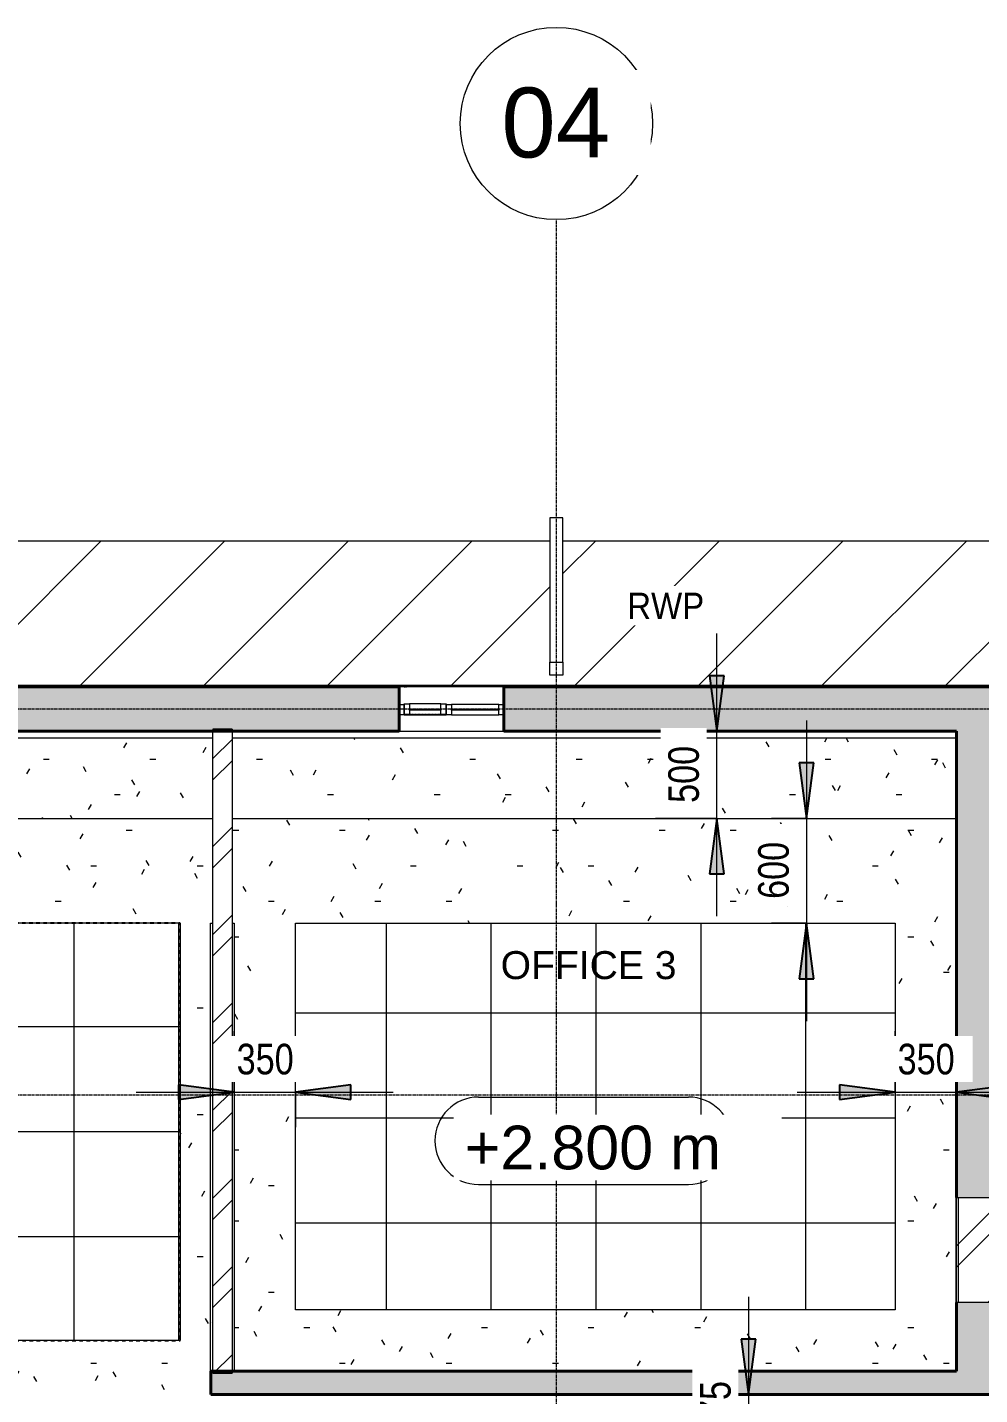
# Model space of a CAD drawing. Header units: millimetres. Extents: x 2814 to 112404, y -27229 to 26301.
# Drawn here: x 44952 to 50398, y -3025 to 4796 of the extents above; entities that cross this region are included whole.
import ezdxf

# ---------------------------------------------------------------- set-up
doc = ezdxf.new("R2010")
doc.units = ezdxf.units.MM
for name, pattern in [('Dash', [6.35, 3.175, -3.175]), ('Dash 1000', [2, 1, -1]), ('Grid Line', [22.225, 12.7, -3.175, 3.175, -3.175])]:
    doc.linetypes.add(name, pattern=pattern)
for name, color, linetype, lineweight in [('A-ANNO-DIMS', 211, 'Continuous', 5), ('A-ANNO-DIMS-100', 211, 'Continuous', 5), ('A-AREA-IDEN', 2, 'Continuous', 5), ('A-CLNG', 13, 'Continuous', 9), ('A-CLNG-PATT', 13, 'Continuous', 9), ('A-DETL', 90, 'Continuous', 5), ('A-GENM', 13, 'Continuous', 9), ('A-GLAZ', 151, 'Continuous', 5), ('A-GLAZ-HDLN', 1, 'Dash', 9), ('A-WALL', 113, 'Continuous', 9), ('A-WALL-PATT', 111, 'Continuous', 9), ('G-ANNO-DIMS', 111, 'Continuous', 5), ('G-ANNO-TEXT', 231, 'Continuous', 5), ('I-WALL', 2, 'Continuous', 9), ('S-GRID', 1, 'Continuous', 5), ('S-GRID-IDEN', 1, 'Continuous', 5)]:
    doc.layers.add(name, color=color, linetype=linetype, lineweight=lineweight)
doc.styles.add('Arial_2', font='arial.ttf', dxfattribs={"height": 400})
doc.styles.add('Arial_3', font='arial.ttf', dxfattribs={"width": 0.9, "height": 150})
doc.styles.add('Arial_5', font='arial.ttf', dxfattribs={"height": 250})
doc.styles.add('Arial_6', font='arial.ttf', dxfattribs={"height": 160})
doc.styles.add('Arial_8', font='arial.ttf', dxfattribs={"width": 0.8, "height": 175})
doc.dimstyles.new('SVA_Arc_Length-1_8mm_BLUE_Arrow', dxfattribs={"dimscale": 304.8, "dimtxt": 178.545395, "dimasz": 1.041667, "dimexe": 0.656168, "dimexo": 0.0625, "dimgap": 0.164042, "dimtad": 1, "dimdec": 0, "dimrnd": 5, "dimzin": 0, "dimdsep": 46, "dimtxsty": 'Arial_8', "dimsah": 1, "dimcen": 0.09, "dimdle": 0.459318, "dimazin": 0, "dimtfac": 1, "dimtdec": 4, "dimtix": 1, "dimtmove": 0, "dimatfit": 3, "dimfxl": 1.148294, "dimfxlon": 1, "dimtvp": 1, "dimtfill": 1, "dimtolj": 1, "dimtzin": 0, "dimarcsym": 2})
pattern_1 = [(45, (60486, 0), (-251.447, 251.447), []), (45, (60486, 381), (-251.447, 251.447), [])]
pattern_2 = [(0, (0, 0), (812.8, 203.2), [33.528, -576.072, 33.528, -576.072, -3251.2]), (0, (0, 0), (812.8, 203.2), [-1219.2, 33.528, -1185.672, 33.528, -576.072, -1422.4]), (0, (0, 0), (812.8, 203.2), [-3048, 33.528, -372.872, 33.528, -982.472]), (120, (304.8, 101.6), (-582.3764, 602.3054), [33.528, -576.072, 33.528, -576.072, -3251.2]), (120, (304.8, 101.6), (-582.3764, 602.3054), [-1219.2, 33.528, -1185.672, 33.528, -576.072, -1422.4]), (120, (304.8, 101.6), (-582.3764, 602.3054), [-3048, 33.528, -372.872, 33.528, -982.472]), (240, (406.4, 508), (-230.4236, -805.5054), [33.528, -576.072, 33.528, -576.072, -3251.2]), (240, (406.4, 508), (-230.4236, -805.5054), [-1219.2, 33.528, -1185.672, 33.528, -576.072, -1422.4]), (240, (406.4, 508), (-230.4236, -805.5054), [-3048, 33.528, -372.872, 33.528, -982.472])]

# ---------------------------------------------------------------- blocks, each defined once
blk = doc.blocks.new('Downpipe - Downpipe-1373825-CEILING - GROUND STOREY PLAN')
at = {"layer": 'A-GENM', "lineweight": 5}
for p, q in [((0, 900), (-75, 900)), ((-75, 900), (-75, 75)), ((0, 75), (0, 900)), ((-75, 0), (-75, 75)), ((-75, 75), (0, 75)), ((0, 0), (-75, 0)), ((0, 75), (0, 0))]:
    blk.add_line(p, q, dxfattribs=at)
blk = doc.blocks.new('Ceilings 4 - Ceilings 2-1439980-CEILING - GROUND STOREY PLAN')
at = {"layer": 'A-CLNG-PATT'}
h = blk.add_hatch(dxfattribs=at)
h.set_pattern_fill('FP_23', color=252, style=0, pattern_type=2)
h.set_pattern_definition(pattern_2)
h.paths.add_polyline_path([(-14485.8, -328.7), (-14473.6, -328.7), (-14473.6, 271.3), (-21998.6, 271.3), (-21998.6, -328.7), (-14660.8, -328.7), (-14660.8, -325.1), (-14485.8, -325.1)])
at = {"layer": 'A-CLNG'}
for p, q in [((-21998.6, 271.3), (-14473.6, 271.3)), ((-14660.8, -328.7), (-21273.8, -328.7)), ((-14485.8, -328.7), (-14473.6, -328.7))]:
    blk.add_line(p, q, dxfattribs=at)
blk = doc.blocks.new('Ceilings 6 - Ceilings 2-1441068-CEILING - GROUND STOREY PLAN')
at = {"layer": 'A-CLNG-PATT'}
h = blk.add_hatch(dxfattribs=at)
h.set_pattern_fill('FP_24', color=252, style=0, pattern_type=2)
h.set_pattern_definition(pattern_2)
h.paths.add_polyline_path([(-15621.5, -2890.5), (-14485.8, -2890.5), (-14485.8, -325.1), (-14660.8, -325.1), (-14660.8, -2715.5), (-21273.8, -2715.5), (-21273.8, -328.7), (-21448.8, -328.7), (-21448.8, -2890.5), (-16675.1, -2890.5)])
at = {"layer": 'A-CLNG'}
for p, q in [((-21273.8, -2715.5), (-21273.8, -328.7)), ((-14660.8, -328.7), (-14660.8, -2715.5)), ((-14485.8, -2890.5), (-14485.8, -328.7)), ((-14660.8, -2715.5), (-21273.8, -2715.5))]:
    blk.add_line(p, q, dxfattribs=at)
blk = doc.blocks.new('Ceilings 7 - Ceilings 7-1442847-CEILING - GROUND STOREY PLAN')
at = {"layer": 'A-CLNG-PATT'}
h = blk.add_hatch(dxfattribs=at)
h.set_pattern_fill('FP_22', color=252, style=0, pattern_type=2)
h.set_pattern_definition(pattern_2)
h.paths.add_polyline_path([(-21449.1, -7525.7), (-21449.1, -5825.3), (-21363.1, -5825.3), (-21359.2, -5360.6), (-21354.2, -5259.1), (-21336.6, -5140.7), (-21307.5, -5024.6), (-21267.2, -4911.9), (-21216, -4803.7), (-21153.1, -4699.1), (-21078.4, -4599.5), (-21002.8, -4516.2), (-20914.1, -4435.8), (-20818, -4364.5), (-20715.3, -4302.9), (-20597.9, -4248.5), (-20494.4, -4211.4), (-20378.2, -4182.3), (-20259.8, -4164.8), (-20140.3, -4158.9), (-16243.6, -4158.7), (-16243.6, -4151.7), (-17143.6, -4151.7), (-17143.6, -4158.7), (-17156.1, -4158.7), (-17156.1, -4069.7), (-17143.6, -4069.7), (-17143.6, -4076.7), (-16243.6, -4076.7), (-16243.6, -4069.7), (-21448.8, -4069.5), (-21448.8, -3024.9), (-14485.6, -3024.7), (-14485.8, -2890.5), (-21448.8, -2890.5), (-21448.8, -328.7), (-21998.6, -328.7), (-21998.6, -3024.7), (-22252.6, -3024.7), (-22252.6, -1438.7), (-22503.1, -1438.7), (-22503.1, -7525.7), (-21679.9, -7525.7)])
h.paths.add_polyline_path([(-21402.4, -5812.3), (-21400.2, -5812.3), (-21400.2, -5791.6), (-21402.4, -5791.6), (-21402.4, -5796.8)])
h.paths.add_polyline_path([(-21402.4, -5812.3), (-21400.2, -5823.4), (-21407.2, -5822.7)])
h.paths.add_polyline_path([(-21402.4, -5378.3), (-21407, -5367.1), (-21400.2, -5367.3), (-21401.3, -5372.7)])
h.paths.add_polyline_path([(-21391.4, -5378.3), (-21393.7, -5378.3), (-21393.7, -5399), (-21391.4, -5399), (-21391.4, -5393.8)])
h.paths.add_polyline_path([(-21391.4, -5812.3), (-21394, -5823.3), (-21399.8, -5823.3), (-21402.4, -5812.3), (-21409.1, -5823), (-21410.4, -5822.7), (-21410.4, -5796.8), (-21409.1, -5795.3), (-21402.4, -5791.6), (-21410.4, -5791.6), (-21409.4, -5399), (-21400.2, -5399), (-21401.3, -5378.3), (-21402.4, -5378.3), (-21399, -5367.3), (-21394, -5367.3), (-21393.4, -5367.2), (-21383.4, -5367.8), (-21383.4, -5393.8), (-21384.7, -5395.3), (-21390.3, -5399), (-21383.4, -5399), (-21384.4, -5791.6), (-21393.7, -5791.6), (-21393.6, -5812.3)])
h.paths.add_polyline_path([(-21386.4, -5823.3), (-21393.5, -5822.8), (-21391.4, -5812.3), (-21391.4, -5791.6), (-21383.4, -5796.8), (-21383.4, -5822.8), (-21384.7, -5823)])
h.paths.add_polyline_path([(-21391.4, -5825.3), (-21392.8, -5825.3), (-21392.8, -5823.7), (-21386.4, -5823.4), (-21387, -5825.3)])
h.paths.add_polyline_path([(-21406.9, -5825.3), (-21406.9, -5823.9), (-21400.4, -5823.8), (-21400.9, -5825.3), (-21402.4, -5825.3)])
h.paths.add_polyline_path([(-21402.4, -5399), (-21410.4, -5393.8), (-21410.1, -5367.7), (-21407.5, -5368.1), (-21402.4, -5378.3), (-21402.4, -5395.3)])
h.paths.add_polyline_path([(-21386.4, -5367.3), (-21393.1, -5366.1), (-21391.4, -5364.3), (-21386.6, -5365.3), (-21386.4, -5367.2)])
h.paths.add_polyline_path([(-21400.4, -5366.8), (-21407.2, -5366.1), (-21406.9, -5365.3), (-21400.9, -5365.3)])
h.paths.add_polyline_path([(-20201.2, -4104.3), (-20199.1, -4104.6), (-20198.9, -4110.6), (-20200, -4110.4), (-20200.3, -4108.9)])
h.paths.add_polyline_path([(-20211.5, -4110.5), (-20231.7, -4112.9), (-20231.1, -4115), (-20211.3, -4112.7), (-20211.4, -4111.4)])
h.paths.add_polyline_path([(-21390.3, -5352.8), (-21386.9, -5364.3), (-21393.3, -5363), (-21391.4, -5356.5)])
h.paths.add_polyline_path([(-21390.3, -5352.8), (-21388.6, -5332.2), (-21381.1, -5338), (-21383.4, -5363.9), (-21386.2, -5363.2), (-21386.2, -5363)])
h.paths.add_polyline_path([(-21407.2, -5362.4), (-21410.1, -5361.6), (-21407.3, -5335.1), (-21406.3, -5334.3), (-21400.6, -5331.7), (-21407.6, -5332), (-21407, -5324.4), (-21385, -5068.4), (-21377.4, -5070), (-21374.4, -5055.3), (-21381.9, -5052.5), (-21293.2, -4794.7), (-21286, -4797.6), (-21280, -4784.4), (-21286.9, -4780.4), (-21175.1, -4596.6), (-21168.6, -4601.1), (-21160.2, -4588.9), (-21166.3, -4583.8), (-21078.6, -4480.7), (-21072.4, -4486), (-21062.8, -4475.2), (-21068.3, -4469.4), (-20973.2, -4381.9), (-20967.5, -4387.8), (-20956.5, -4378.5), (-20960.8, -4371.8), (-20744.7, -4232.3), (-20740.8, -4239.2), (-20727.9, -4232.5), (-20730.5, -4225), (-20483.9, -4136.3), (-20481.3, -4143.7), (-20467.5, -4140.3), (-20469.1, -4132.4), (-20231.7, -4105.8), (-20231.1, -4110.5), (-20227.9, -4104.3), (-20202, -4101.3), (-20200.3, -4111.4), (-20200.3, -4111.8), (-20200.3, -4117.8), (-20210.3, -4121.4), (-20211.5, -4119.3), (-20231.7, -4121.6), (-20231.7, -4132), (-20463.2, -4158.5), (-20465.4, -4149.2), (-20480, -4152.7), (-20478.1, -4162.5), (-20719.5, -4249.3), (-20723.8, -4240.8), (-20737, -4247.8), (-20733.4, -4256.7), (-20944.6, -4393), (-20950.7, -4385.6), (-20961.6, -4396), (-20957.1, -4403.3), (-21049.3, -4488.1), (-21055.9, -4481.8), (-21066.2, -4492.6), (-21059.7, -4499.5), (-21145.2, -4600.1), (-21153.2, -4595.5), (-21161.5, -4606.7), (-21154, -4613), (-21263.1, -4792.5), (-21271.9, -4789.2), (-21278.1, -4802), (-21269.4, -4807.3), (-21356.1, -5059.2), (-21365.6, -5057.6), (-21368.6, -5071.9), (-21358.8, -5074), (-21380.8, -5330.9), (-21390.8, -5332.2), (-21392.6, -5352.6), (-21390.3, -5352.8), (-21393.9, -5363.5), (-21399.6, -5363), (-21400.7, -5363), (-21406.6, -5362.5)])
h.paths.add_polyline_path([(-21401, -5364.9), (-21407, -5363.3), (-21406.6, -5362.5), (-21400.3, -5363.5)])
h.paths.add_polyline_path([(-21399, -5352), (-21397.3, -5331.6), (-21399.6, -5332), (-21400.2, -5351.9), (-21399.6, -5352)])
h.paths.add_polyline_path([(-17141.6, -4140.5), (-17139.1, -4138.7), (-17142.1, -4138.7), (-17141.6, -4136.2), (-17139.1, -4136.2), (-17139.1, -4092.2), (-17142.1, -4092), (-17141.2, -4089.7), (-17139.1, -4089.7), (-17141.6, -4087.9), (-17143.6, -4092.2), (-17142.4, -4138.7), (-17142.1, -4139.4)])
h.paths.add_polyline_path([(-16245.6, -4140.5), (-16243.6, -4136.2), (-16243.6, -4092.2), (-16245.6, -4087.9), (-16248.1, -4089.7), (-16245.1, -4089.7), (-16245.6, -4092.2), (-16248.1, -4092.2), (-16248.1, -4136.2), (-16245.1, -4136.2), (-16245.9, -4138.7), (-16248.1, -4138.7)])
h.paths.add_polyline_path([(-20224.7, -4131.2), (-20226.4, -4130), (-20230.8, -4123.8), (-20210.3, -4121.4), (-20198.7, -4125.6), (-20198.9, -4128.1), (-20214.8, -4130)])
h.paths.add_polyline_path([(-20162.4, -4119.7), (-20167.6, -4127.7), (-20193.5, -4127.6), (-20193.3, -4124.8), (-20183.1, -4119.7), (-20166.1, -4119.7)])
h.paths.add_polyline_path([(-20183.1, -4119.7), (-20194.2, -4124.8), (-20193.5, -4117.6)])
h.paths.add_polyline_path([(-17189.8, -4108.7), (-17184.6, -4100.7), (-17158.6, -4100.7), (-17158, -4110.9), (-17169.1, -4108.7), (-17186.1, -4108.7)])
h.paths.add_polyline_path([(-18123.9, -4127.7), (-20162.4, -4126.7), (-20162.4, -4117.4), (-20183.1, -4117.5), (-20183.1, -4119.7), (-20194.1, -4117.1), (-20193.5, -4111.2), (-20183.1, -4108.7), (-20183.1, -4110.9), (-20162.4, -4110.9), (-20162.4, -4100.7), (-17189.8, -4101.7), (-17189.8, -4110.9), (-17169.1, -4110.9), (-17169.1, -4108.7), (-17158.1, -4111.3), (-17158.6, -4117.2), (-17169.1, -4119.7), (-17169.1, -4117.4), (-17189.8, -4117.7), (-17189.8, -4127.7), (-17992.2, -4127.7)])
h.paths.add_polyline_path([(-17184.6, -4127.7), (-17187, -4124.7), (-17189.8, -4119.7), (-17169.1, -4119.7), (-17158.1, -4125.2), (-17158.6, -4127.7), (-17169.1, -4127.7)])
h.paths.add_polyline_path([(-20198.6, -4125.2), (-20210.3, -4121.4), (-20199.5, -4118.1), (-20198.6, -4125)])
h.paths.add_polyline_path([(-20198.2, -4125), (-20198.6, -4118.2), (-20197.5, -4118.4), (-20196.8, -4124.4)])
h.paths.add_polyline_path([(-17157.9, -4124.8), (-17169.1, -4119.7), (-17158, -4117.5), (-17157.9, -4124.3)])
h.paths.add_polyline_path([(-17157.5, -4124.7), (-17156.6, -4118), (-17156.1, -4118.2), (-17156.1, -4124.2)])
h.paths.add_polyline_path([(-20194.7, -4124.7), (-20196.1, -4124.2), (-20195.8, -4118.1), (-20194.6, -4118.1), (-20194.7, -4124.4)])
h.paths.add_polyline_path([(-20194.2, -4110.9), (-20193.5, -4100.7), (-20166.5, -4101.7), (-20166.1, -4102), (-20162.4, -4108.7), (-20183.1, -4108.7), (-20194.1, -4110.8)])
h.paths.add_polyline_path([(-17157.6, -4110.7), (-17158, -4103.7), (-17156.1, -4104.3), (-17156.1, -4110.1)])
h.paths.add_polyline_path([(-20194.6, -4110.7), (-20196.1, -4110.1), (-20195.9, -4104.3), (-20194.1, -4103.7), (-20194.5, -4110.4)])
at = {"layer": 'A-CLNG'}
for p, q in [((-14485.8, -2890.5), (-14485.6, -3024.9)), ((-21360.1, -5378.7), (-21363.1, -5825.3))]:
    blk.add_line(p, q, dxfattribs=at)
blk = doc.blocks.new('Ceilings 8 - Ceilings 2-1445634-CEILING - GROUND STOREY PLAN')
at = {"layer": 'A-CLNG-PATT'}
h = blk.add_hatch(dxfattribs=at)
h.set_pattern_fill('FP_22', color=252, style=0, pattern_type=2)
h.set_pattern_definition(pattern_2)
h.paths.add_polyline_path([(-10221.8, -2890.5), (-10221.8, -328.7), (-10571.8, -328.7), (-10571.8, -2540.5), (-14001.3, -2540.5), (-14001.3, -325.1), (-14351.3, -325.1), (-14351.3, -2890.5), (-11407, -2890.5)])
at = {"layer": 'A-CLNG'}
for p, q in [((-14351.3, -328.7), (-14351.3, -2890.5)), ((-14001.3, -2540.5), (-14001.3, -328.7)), ((-10571.8, -328.7), (-10571.8, -2540.5)), ((-10221.8, -2890.5), (-10221.8, -328.7)), ((-10571.8, -2540.5), (-14001.3, -2540.5)), ((-14351.3, -2890.5), (-10221.8, -2890.5))]:
    blk.add_line(p, q, dxfattribs=at)
blk = doc.blocks.new('Ceilings 12 - Ceilings 2-1452586-CEILING - GROUND STOREY PLAN')
at = {"layer": 'A-CLNG-PATT'}
h = blk.add_hatch(dxfattribs=at)
h.set_pattern_fill('FP_23', color=252, style=0, pattern_type=2)
h.set_pattern_definition(pattern_2)
h.paths.add_polyline_path([(-6168.1, -328.7), (-6168.1, 271.3), (-9966.6, 271.3), (-9966.6, -328.7), (-6168.5, -328.7)])
h.paths.add_polyline_path([(-10571.8, -328.7), (-10220.6, -328.5), (-10220.6, 271.3), (-14363.6, 271.3), (-14363.6, -328.7), (-14351.3, -328.7), (-14351.3, -325.1), (-14001.3, -325.1), (-14001.3, -328.7), (-11407, -328.7)])
at = {"layer": 'A-CLNG'}
for p, q in [((-14363.6, 271.3), (-10220.6, 271.3)), ((-9966.6, 271.3), (-6168.1, 271.3)), ((-14363.6, -328.7), (-14351.3, -328.7)), ((-14001.3, -328.7), (-10571.8, -328.7)), ((-10221.8, -328.7), (-10220.6, -328.7)), ((-9617.3, -328.7), (-6518.5, -328.7)), ((-6168.5, -328.7), (-6168.1, -328.7))]:
    blk.add_line(p, q, dxfattribs=at)
blk = doc.blocks.new('W-02 900x1660 - 600-1480514-CEILING - GROUND STOREY PLAN')
at = {"layer": 'A-GLAZ'}
for p, q in [((775, 33), (805, 33)), ((775, -27), (775, 33)), ((805, 33), (805, -27)), ((1075, 33), (805, 33)), ((805, 6), (1075, 6)), ((805, 0), (805, 6)), ((1075, 0), (805, 0)), ((1075, 33), (1105, 33)), ((1075, -27), (1075, 33)), ((1075, 6), (1075, 0)), ((1105, 33), (1105, -27)), ((1345, 33), (1105, 33)), ((1105, -30), (1105, 30)), ((1105, 30), (1135, 30)), ((1135, 30), (1135, -30)), ((1315, 30), (1135, 30)), ((1135, 0), (1135, 6)), ((1135, 6), (1315, 6)), ((1315, 0), (1135, 0)), ((1315, -30), (1315, 30)), ((1315, 30), (1345, 30)), ((1315, 6), (1315, 0)), ((1345, 33), (1375, 33)), ((1345, -27), (1345, 33)), ((1345, 30), (1345, -30)), ((1375, 33), (1375, -27)), ((805, -27), (775, -27)), ((805, -27), (1075, -27)), ((1105, -27), (1075, -27)), ((1135, -30), (1105, -30)), ((1135, -30), (1315, -30)), ((1345, -30), (1315, -30)), ((1375, -27), (1345, -27))]:
    blk.add_line(p, q, dxfattribs=at)
at = {"layer": 'A-GLAZ-HDLN'}
for p, q in [((1135, 30), (1345, 30)), ((1105, -127), (1345, -127)), ((1345, -127), (1330, -127))]:
    blk.add_line(p, q, dxfattribs=at)
blk = doc.blocks.new('Grid - M_Grid Head - Circle-13408-CEILING - GROUND STOREY PLAN')
at = {"layer": 'S-GRID-IDEN'}
blk.add_circle((0, 0), 5.5, dxfattribs=at)
blk = doc.blocks.new('Spot Elevations - SVA_Spot Elevation - plan FFL-52297-CEILING - GROUND STOREY PLAN')
at = {"layer": 'G-ANNO-DIMS'}
for p, q in [((-0.5, 5), (11.5, 5)), ((-0.5, 0), (11.5, 0))]:
    blk.add_line(p, q, dxfattribs=at)
for centre, start, end in [((-0.5, 2.5), 90, 270), ((11.5, 2.5), 270, 90)]:
    blk.add_arc(centre, 2.5, start, end, dxfattribs=at)
blk = doc.blocks.new('DIMBLOCK29-CEILING - GROUND STOREY PLAN')
at = {"layer": 'A-ANNO-DIMS-100', "lineweight": 25}
for points in [[(49076.3, -3024.9), (49118.1, -2707.4), (49034.5, -2707.4)], [(49076.3, -3199.9), (49034.5, -3517.4), (49118.1, -3517.4)]]:
    blk.add_hatch(color=256, dxfattribs=at).paths.add_polyline_path(points)
at = {"layer": 'A-ANNO-DIMS-100'}
for p, q in [((49076.3, -2464.6), (49076.3, -3760.1)), ((49076.3, -3024.9), (48876.3, -3024.9)), ((49076.3, -3024.9), (49426.3, -3024.9)), ((49076.3, -3199.9), (48876.3, -3199.9)), ((49076.3, -3199.9), (49426.3, -3199.9))]:
    blk.add_line(p, q, dxfattribs=at)
at = {"layer": 'A-ANNO-DIMS-100', "lineweight": 25}
for p, q in [((49118.1, -2707.4), (49034.5, -2707.4)), ((49034.5, -2707.4), (49076.3, -3024.9)), ((49076.3, -3024.9), (49118.1, -2707.4)), ((49076.3, -3199.9), (49034.5, -3517.4)), ((49118.1, -3517.4), (49076.3, -3199.9)), ((49034.5, -3517.4), (49118.1, -3517.4))]:
    blk.add_line(p, q, dxfattribs=at)
at = {"layer": 'A-ANNO-DIMS-100', "color": 0, "insert": (48799.1, -3273.1), "char_height": 175, "width": 385.658, "attachment_point": 1, "rotation": 90, "line_spacing_factor": 0.941778, "style": 'Arial_8', "bg_fill": 3, "box_fill_scale": 1.25, "bg_fill_color": 256, "bg_fill_true_color": 13158600, "bg_fill_transparency": 0}
blk.add_mtext('175', dxfattribs=at)
blk = doc.blocks.new('DIMBLOCK32-CEILING - GROUND STOREY PLAN')
at = {"layer": 'A-ANNO-DIMS-100', "lineweight": 25}
for points in [[(48894.6, 769.3), (48936.4, 1086.8), (48852.8, 1086.8)], [(48894.6, 271.3), (48852.8, -46.2), (48936.4, -46.2)]]:
    blk.add_hatch(color=256, dxfattribs=at).paths.add_polyline_path(points)
at = {"layer": 'A-ANNO-DIMS-100'}
for p, q in [((48894.6, -288.9), (48894.6, 1329.6)), ((48894.6, 769.3), (48544.6, 769.3)), ((48894.6, 769.3), (49094.6, 769.3)), ((48894.6, 271.3), (48544.6, 271.3)), ((48894.6, 271.3), (49094.6, 271.3))]:
    blk.add_line(p, q, dxfattribs=at)
at = {"layer": 'A-ANNO-DIMS-100', "lineweight": 25}
for p, q in [((48936.4, 1086.8), (48852.8, 1086.8)), ((48852.8, 1086.8), (48894.6, 769.3)), ((48894.6, 769.3), (48936.4, 1086.8)), ((48894.6, 271.3), (48852.8, -46.2)), ((48936.4, -46.2), (48894.6, 271.3)), ((48852.8, -46.2), (48936.4, -46.2))]:
    blk.add_line(p, q, dxfattribs=at)
at = {"layer": 'A-ANNO-DIMS-100', "color": 0, "insert": (48617.4, 359.6), "char_height": 175, "width": 385.658, "attachment_point": 1, "rotation": 90, "line_spacing_factor": 0.941778, "style": 'Arial_8', "bg_fill": 3, "box_fill_scale": 1.25, "bg_fill_color": 256, "bg_fill_true_color": 13158600, "bg_fill_transparency": 0}
blk.add_mtext('500', dxfattribs=at)
blk = doc.blocks.new('DIMBLOCK33-CEILING - GROUND STOREY PLAN')
at = {"layer": 'A-ANNO-DIMS-100', "lineweight": 25}
for points in [[(49408.5, 271.3), (49450.3, 588.8), (49366.7, 588.8)], [(49408.5, -328.7), (49366.7, -646.2), (49450.3, -646.2)]]:
    blk.add_hatch(color=256, dxfattribs=at).paths.add_polyline_path(points)
at = {"layer": 'A-ANNO-DIMS-100'}
for p, q in [((49408.5, 831.6), (49408.5, -888.9)), ((49408.5, 271.3), (49208.5, 271.3)), ((49408.5, 271.3), (49758.5, 271.3)), ((49408.5, -328.7), (49208.5, -328.7)), ((49408.5, -328.7), (49758.5, -328.7))]:
    blk.add_line(p, q, dxfattribs=at)
at = {"layer": 'A-ANNO-DIMS-100', "lineweight": 25}
for p, q in [((49450.3, 588.8), (49366.7, 588.8)), ((49366.7, 588.8), (49408.5, 271.3)), ((49408.5, 271.3), (49450.3, 588.8)), ((49408.5, -328.7), (49366.7, -646.2)), ((49450.3, -646.2), (49408.5, -328.7)), ((49366.7, -646.2), (49450.3, -646.2))]:
    blk.add_line(p, q, dxfattribs=at)
at = {"layer": 'A-ANNO-DIMS-100', "color": 0, "insert": (49131.3, -189.4), "char_height": 175, "width": 385.658, "attachment_point": 1, "rotation": 90, "line_spacing_factor": 0.941778, "style": 'Arial_8', "bg_fill": 3, "box_fill_scale": 1.25, "bg_fill_color": 256, "bg_fill_true_color": 13158600, "bg_fill_transparency": 0}
blk.add_mtext('600', dxfattribs=at)
blk = doc.blocks.new('DIMBLOCK35-CEILING - GROUND STOREY PLAN')
at = {"layer": 'A-ANNO-DIMS-100', "lineweight": 25}
for points in [[(46134.6, -1295.1), (45817.1, -1253.3), (45817.1, -1336.8)], [(46484.6, -1295.1), (46802.1, -1336.8), (46802.1, -1253.3)]]:
    blk.add_hatch(color=256, dxfattribs=at).paths.add_polyline_path(points)
at = {"layer": 'A-ANNO-DIMS-100'}
for p, q in [((46134.6, -1295.1), (46134.6, -945.1)), ((46484.6, -1295.1), (46484.6, -945.1)), ((45574.4, -1295.1), (47044.9, -1295.1)), ((46134.6, -1295.1), (46134.6, -1495.1)), ((46484.6, -1295.1), (46484.6, -1495.1))]:
    blk.add_line(p, q, dxfattribs=at)
at = {"layer": 'A-ANNO-DIMS-100', "lineweight": 25}
for p, q in [((46134.6, -1295.1), (45817.1, -1253.3)), ((45817.1, -1253.3), (45817.1, -1336.8)), ((45817.1, -1336.8), (46134.6, -1295.1)), ((46802.1, -1253.3), (46484.6, -1295.1)), ((46484.6, -1295.1), (46802.1, -1336.8)), ((46802.1, -1336.8), (46802.1, -1253.3))]:
    blk.add_line(p, q, dxfattribs=at)
at = {"layer": 'A-ANNO-DIMS-100', "color": 0, "insert": (46148.9, -1017.9), "char_height": 175, "width": 385.658, "attachment_point": 1, "line_spacing_factor": 0.941778, "style": 'Arial_8', "bg_fill": 3, "box_fill_scale": 1.25, "bg_fill_color": 256, "bg_fill_true_color": 13158600, "bg_fill_transparency": 0}
blk.add_mtext('350', dxfattribs=at)
blk = doc.blocks.new('DIMBLOCK36-CEILING - GROUND STOREY PLAN')
at = {"layer": 'A-ANNO-DIMS-100', "lineweight": 25}
for points in [[(49914.2, -1295.1), (49596.7, -1253.3), (49596.7, -1336.8)], [(50265.4, -1295.1), (50582.9, -1336.8), (50582.9, -1253.3)]]:
    blk.add_hatch(color=256, dxfattribs=at).paths.add_polyline_path(points)
at = {"layer": 'A-ANNO-DIMS-100'}
for p, q in [((49914.2, -1295.1), (49914.2, -945.1)), ((50265.4, -1295.1), (50265.4, -945.1)), ((49354, -1295.1), (50825.7, -1295.1)), ((49914.2, -1295.1), (49914.2, -1495.1)), ((50265.4, -1295.1), (50265.4, -1495.1))]:
    blk.add_line(p, q, dxfattribs=at)
at = {"layer": 'A-ANNO-DIMS-100', "lineweight": 25}
for p, q in [((49914.2, -1295.1), (49596.7, -1253.3)), ((49596.7, -1253.3), (49596.7, -1336.8)), ((49596.7, -1336.8), (49914.2, -1295.1)), ((50582.9, -1253.3), (50265.4, -1295.1)), ((50265.4, -1295.1), (50582.9, -1336.8)), ((50582.9, -1336.8), (50582.9, -1253.3))]:
    blk.add_line(p, q, dxfattribs=at)
at = {"layer": 'A-ANNO-DIMS-100', "color": 0, "insert": (49929.1, -1017.9), "char_height": 175, "width": 385.658, "attachment_point": 1, "line_spacing_factor": 0.941778, "style": 'Arial_8', "bg_fill": 3, "box_fill_scale": 1.25, "bg_fill_color": 256, "bg_fill_true_color": 13158600, "bg_fill_transparency": 0}
blk.add_mtext('350', dxfattribs=at)

msp = doc.modelspace()

# ---------------------------------------------------------------- hatches: boundary and pattern name
at = {"layer": 'A-CLNG-PATT'}
h = msp.add_hatch(dxfattribs=at)
h.set_pattern_fill('FP_3', color=256, style=0, pattern_type=2)
h.set_pattern_definition([(45, (60486, 0), (-353.5534, 353.5534), [])])
h.paths.add_polyline_path([(44790.4, -23033.8), (44790.4, -11058.7), (47939.9, -11058.7), (47939.9, -10259.8), (48014.9, -10259.8), (48014.9, -11058.7), (58739.9, -11058.7), (58739.9, -10285.7), (58814.9, -10285.7), (58814.9, -11058.7), (60960.4, -11058.7), (60960.4, -6077.3), (60112.4, -6077.3), (60112.4, -10210.7), (43962.4, -10210.7), (43962.4, -13525.7), (44214.4, -13525.7), (44214.4, -13825.7), (43962.4, -13825.7), (43962.4, -18319.7), (44214.4, -18319.7), (44214.4, -18619.7), (43962.4, -18619.7), (43962.4, -22210.7), (30225.4, -22210.7), (30225.4, 1031.3), (58747.4, 1031.3), (58747.4, 1859.3), (48014.9, 1859.3), (48014.9, 1090.1), (47939.9, 1090.1), (47939.9, 1859.3), (38414.9, 1859.3), (38414.9, 1105.1), (38339.9, 1105.1), (38339.9, 1859.3), (29377.4, 1859.3), (29377.4, -1265.5), (30175.4, -1265.5), (30175.4, -1340.5), (29377.4, -1340.5), (29377.4, -7635.5), (30175.4, -7635.5), (30175.4, -7710.5), (29377.4, -7710.5), (29377.4, -7729.7), (30205.4, -7729.7), (30205.4, -7802.7), (29377.4, -7802.7), (29377.4, -20829.5), (30175.4, -20829.5), (30175.4, -20904.5), (29377.4, -20904.5), (29377.4, -23033.8), (33312.4, -23033.8), (33312.4, -22259.8), (33387.4, -22259.8), (33387.4, -23033.8), (43123.9, -23033.8), (43123.9, -22259.8), (43198.9, -22259.8), (43198.9, -23033.8)])
h.paths.add_polyline_path([(32511.4, -21910.7), (32511.4, -18625.7), (32259.4, -18625.7), (32259.4, -18325.7), (32511.4, -18325.7), (32511.4, -13825.7), (32239.4, -13825.7), (32239.4, -13525.7), (32511.4, -13525.7), (32511.4, -11425.7), (32259.4, -11425.7), (32259.4, -11125.7), (32511.4, -11125.7), (32511.4, -7825.7), (30525.4, -7825.7), (30525.4, -21910.7), (32220.9, -21910.7)])
h.paths.add_polyline_path([(53293.6, -9910.7), (59812.4, -9910.7), (59812.4, -7802.7), (43962.4, -7802.7), (43962.4, -9910.7), (51677.4, -9910.7)])
h.paths.add_polyline_path([(60189.7, -5943.3), (60960.4, -5943.3), (60960.4, -5938.8), (60950.9, -5937.9), (60949.7, -5937.9), (60946.4, -5939.8), (60936.8, -5939.8), (60940.3, -5929.2), (60950.9, -5924.8), (60960.4, -5924.8), (60960.4, 1859.3), (58822.4, 1859.3), (58822.4, 1031.3), (60112.4, 1031.3), (60112.4, -5943.3), (60142.2, -5943.3)])
h.paths.add_polyline_path([(38192.7, -1184.7), (38233.4, -1184.7), (38233.4, 731.3), (30525.4, 731.3), (30525.4, -1184.7), (36435.4, -1184.7)])
h = msp.add_hatch(dxfattribs=at)
h.set_pattern_fill('FP_22', color=256, style=0, pattern_type=2)
h.set_pattern_definition([(0, (60485.99, 0), (812.8, 203.2), [33.528, -576.072, 33.528, -576.072, -3251.2]), (0, (60485.99, 0), (812.8, 203.2), [-1219.2, 33.528, -1185.672, 33.528, -576.072, -1422.4]), (0, (60485.99, 0), (812.8, 203.2), [-3048, 33.528, -372.872, 33.528, -982.472]), (120, (60790.79, 101.6), (-582.3764, 602.3054), [33.528, -576.072, 33.528, -576.072, -3251.2]), (120, (60790.79, 101.6), (-582.3764, 602.3054), [-1219.2, 33.528, -1185.672, 33.528, -576.072, -1422.4]), (120, (60790.79, 101.6), (-582.3764, 602.3054), [-3048, 33.528, -372.872, 33.528, -982.472]), (240, (60892.39, 508), (-230.4236, -805.5054), [33.528, -576.072, 33.528, -576.072, -3251.2]), (240, (60892.39, 508), (-230.4236, -805.5054), [-1219.2, 33.528, -1185.672, 33.528, -576.072, -1422.4]), (240, (60892.39, 508), (-230.4236, -805.5054), [-3048, 33.528, -372.872, 33.528, -982.472])])
h.paths.add_polyline_path([(50264.2, 271.3), (50265.4, 271.3), (50265.4, 731.3), (46122.4, 731.3), (46122.4, 271.3), (50132.7, 271.3)])
h.paths.add_polyline_path([(54317.9, 271.3), (54317.5, 731.3), (50519.4, 731.3), (50519.4, 271.3), (54317.5, 271.3)])
h.paths.add_polyline_path([(38487.4, 271.3), (46012.4, 271.3), (46012.4, 731.3), (38487.4, 731.3)])
h = msp.add_hatch(dxfattribs=at)
h.set_pattern_fill('FP_25', color=256, style=0, pattern_type=2)
h.set_pattern_definition([(180, (42218.7, -1520.3), (7e-14, 600), []), (90, (42218.7, -1520.3), (600, -4e-14), [])])
h.paths.add_polyline_path([(39212.1, -2715.5), (45825.2, -2715.5), (45824.1, -328.7), (39212.1, -328.7), (39212.1, -2378.6)])
h = msp.add_hatch(dxfattribs=at)
h.set_pattern_fill('FP_28', color=256, style=0, pattern_type=2)
h.set_pattern_definition([(180, (47604.64, -1442.07), (7e-14, 600), []), (90, (47604.64, -1442.07), (600, -4e-14), [])])
h.paths.add_polyline_path([(49079, -2540.5), (49914.2, -2540.5), (49914.2, -328.7), (46484.6, -328.7), (46484.6, -2540.5)])
at = {"layer": 'A-WALL-PATT'}
h = msp.add_hatch(color=9, dxfattribs=at)
h.paths.add_polyline_path([(50265.4, 769.3), (50265.4, 1023.3), (47677.4, 1023.3), (47677.4, 769.3), (50132.7, 769.3)])
h.paths.add_polyline_path([(46971.8, 769.3), (47077.4, 769.3), (47077.4, 1023.3), (44059.9, 1023.3), (44059.9, 769.3), (46122.4, 769.3)])
h.paths.add_polyline_path([(43459.9, 769.3), (43459.9, 1023.3), (40477.4, 1023.3), (40477.4, 769.3), (42757.2, 769.3)])
h.paths.add_polyline_path([(39877.4, 769.3), (39877.4, 1023.3), (38233.4, 1023.3), (38233.4, 769.3), (39596.3, 769.3)])
h = msp.add_hatch(color=9, dxfattribs=at)
h.paths.add_polyline_path([(50519.4, -3024.7), (50519.4, -2497.7), (50265.4, -2497.7), (50265.4, -3024.7)])
h.paths.add_polyline_path([(50507.4, -1897.7), (50519.4, -1897.7), (50519.4, 1023.3), (50265.4, 1023.3), (50265.4, -1897.7), (50277.4, -1897.7)])
at = {"layer": 'A-WALL-PATT', "lineweight": 5}
h = msp.add_hatch(dxfattribs=at)
h.set_pattern_fill('FP_4', color=256, style=0, pattern_type=2)
h.set_pattern_definition(pattern_1)
h.paths.add_polyline_path([(46012.4, -2902.7), (46122.4, -2902.7), (46122.4, 781.3), (46012.4, 781.3), (46012.4, -2890.7)])
h = msp.add_hatch(dxfattribs=at)
h.set_pattern_fill('FP_4', color=256, style=0, pattern_type=2)
h.set_pattern_definition(pattern_1)
h.paths.add_polyline_path([(50277.4, -2497.7), (50277.4, -1897.7), (50265.4, -1897.7), (50265.4, -2497.7)])
h = msp.add_hatch(dxfattribs=at)
h.set_pattern_fill('FP_4', color=256, style=0, pattern_type=2)
h.set_pattern_definition(pattern_1)
h.paths.add_polyline_path([(50507.4, -2497.7), (50507.4, -1897.7), (50277.4, -1897.7), (50277.4, -2497.7)])
at = {"layer": 'A-WALL-PATT'}
msp.add_hatch(color=9, dxfattribs=at).paths.add_polyline_path([(50265.4, -3024.7), (50265.4, -2890.7), (46000.4, -2890.7), (46000.4, -3024.7), (49079, -3024.7)])

# ---------------------------------------------------------------- linework, layer by layer
at = {"layer": 'A-CLNG'}
for p, q in [((38414.9, 1859.3), (47939.9, 1859.3)), ((48014.9, 1859.3), (58747.4, 1859.3)), ((54547.7, -3024.9), (46000.4, -3024.9))]:
    msp.add_line(p, q, dxfattribs=at)
at = {"layer": 'A-DETL', "linetype": 'Dash 1000', "lineweight": 25}
for p, q in [((45825.2, -328.7), (39212.1, -328.7)), ((45825.2, -2715.5), (45825.2, -328.7)), ((39212.1, -2715.5), (45825.2, -2715.5))]:
    msp.add_line(p, q, dxfattribs=at)
at = {"layer": 'A-WALL'}
for p, q in [((46012.4, 781.3), (46012.4, 769.3)), ((46122.4, 781.3), (46012.4, 781.3)), ((46122.4, 781.3), (46122.4, 769.3)), ((50277.4, -2497.7), (50277.4, -1897.7)), ((46012.4, -2890.7), (46012.4, -2902.7)), ((46122.4, -2890.7), (46122.4, -2902.7)), ((46012.4, -2902.7), (46122.4, -2902.7))]:
    msp.add_line(p, q, dxfattribs=at)
at = {"layer": 'A-WALL', "lineweight": 18}
for p, q in [((46012.4, -2890.7), (46012.4, 769.3)), ((46122.4, 769.3), (46122.4, -2890.7))]:
    msp.add_line(p, q, dxfattribs=at)
at = {"layer": 'I-WALL'}
for p, q in [((50519.4, 1031.3), (36460.4, 1031.3)), ((38487.4, 731.3), (46012.4, 731.3)), ((46122.4, 731.3), (50265.6, 731.3)), ((50265.4, -1897.7), (50519.4, -1897.7)), ((50519.4, -2497.7), (50265.4, -2497.7))]:
    msp.add_line(p, q, dxfattribs=at)
at = {"layer": 'I-WALL', "color": 8, "lineweight": 40}
for p, q in [((44059.9, 1023.3), (47077.4, 1023.3)), ((47077.4, 1023.3), (47077.4, 769.3)), ((47677.4, 1023.3), (50519.4, 1023.3)), ((47677.4, 769.3), (47677.4, 1023.3)), ((47077.4, 769.3), (44059.9, 769.3)), ((50265.4, 769.3), (47677.4, 769.3)), ((50265.4, -1897.7), (50265.4, 769.3)), ((50265.4, -2890.7), (50265.4, -2497.7)), ((46000.4, -2890.7), (50265.4, -2890.7)), ((46000.4, -3024.7), (46000.4, -2890.7)), ((50519.4, -3024.7), (46000.4, -3024.7))]:
    msp.add_line(p, q, dxfattribs=at)
at = {"layer": 'I-WALL', "color": 55}
for p, q in [((47677.4, 1023.3), (47077.4, 1023.3)), ((47077.4, 769.3), (47677.4, 769.3))]:
    msp.add_line(p, q, dxfattribs=at)
at = {"layer": 'I-WALL', "lineweight": 18}
msp.add_line((50265.4, -2497.7), (50265.4, -1897.7), dxfattribs=at)
at = {"layer": 'S-GRID', "linetype": 'Grid Line'}
for p, q in [((47977.4, -26129), (47977.4, 3695.8)), ((64280.5, 896.3), (25513, 896.3)), ((64280.5, -1311.7), (25513, -1311.7))]:
    msp.add_line(p, q, dxfattribs=at)

# ---------------------------------------------------------------- block references
at = {"layer": 'A-CLNG'}
for name in ['Ceilings 4 - Ceilings 2-1439980-CEILING - GROUND STOREY PLAN', 'Ceilings 12 - Ceilings 2-1452586-CEILING - GROUND STOREY PLAN', 'Ceilings 7 - Ceilings 7-1442847-CEILING - GROUND STOREY PLAN', 'Ceilings 6 - Ceilings 2-1441068-CEILING - GROUND STOREY PLAN', 'Ceilings 8 - Ceilings 2-1445634-CEILING - GROUND STOREY PLAN']:
    msp.add_blockref(name, (60486, 0), dxfattribs=at)
at = {"layer": 'A-GENM', "lineweight": 5}
msp.add_blockref('Downpipe - Downpipe-1373825-CEILING - GROUND STOREY PLAN', (48014.9, 1090.1), dxfattribs=at)
at = {"layer": 'A-GLAZ', "rotation": 180}
msp.add_blockref('W-02 900x1660 - 600-1480514-CEILING - GROUND STOREY PLAN', (48452.4, 896.3), dxfattribs=at)
at = {"layer": 'G-ANNO-DIMS', "xscale": 99.99999999999993, "yscale": 99.99999999999993, "zscale": 99.99999999999993}
msp.add_blockref('Spot Elevations - SVA_Spot Elevation - plan FFL-52297-CEILING - GROUND STOREY PLAN', (47582.7, -1822.6), dxfattribs=at)
at = {"layer": 'S-GRID-IDEN', "xscale": 99.99999999999993, "yscale": 99.99999999999993, "zscale": 99.99999999999993}
msp.add_blockref('Grid - M_Grid Head - Circle-13408-CEILING - GROUND STOREY PLAN', (47977.4, 4245.8), dxfattribs=at)

# ---------------------------------------------------------------- texts
at = {"layer": 'A-AREA-IDEN', "insert": (47658.7, -488.1), "char_height": 160, "width": 1242.616, "attachment_point": 1, "style": 'Arial_6'}
msp.add_mtext('OFFICE 3', dxfattribs=at)

# ---------------------------------------------------------------- next in the draw order: texts
at = {"layer": 'G-ANNO-DIMS', "insert": (47453.2, -1486.3), "char_height": 250, "width": 1750.751, "attachment_point": 1, "line_spacing_factor": 0.941778, "style": 'Arial_5', "bg_fill": 3, "box_fill_scale": 1.25, "bg_fill_color": 256, "bg_fill_true_color": 13158600, "bg_fill_transparency": 0}
msp.add_mtext('+2.800 m', dxfattribs=at)
at = {"layer": 'G-ANNO-TEXT', "color": 7, "insert": (48382.8, 1562.1), "char_height": 150, "width": 548.354, "attachment_point": 1, "style": 'Arial_3', "bg_fill": 3, "box_fill_scale": 1.25, "bg_fill_color": 256, "bg_fill_true_color": 13158600, "bg_fill_transparency": 0}
msp.add_mtext('RWP', dxfattribs=at)
at = {"layer": 'S-GRID-IDEN', "insert": (47662.8, 4451.4), "char_height": 400, "width": 753.586, "attachment_point": 1, "style": 'Arial_2', "bg_fill": 3, "box_fill_scale": 1.25, "bg_fill_color": 256, "bg_fill_true_color": 13158600, "bg_fill_transparency": 0}
msp.add_mtext('04', dxfattribs=at)

# ---------------------------------------------------------------- next in the draw order: dimensions: what is measured, and where the dimension line sits
at = {"layer": 'A-ANNO-DIMS'}
for base, p1, p2, override, picture, middle in [((48894.6, 769.3), (48544.6, 271.3), (48544.6, 769.3), {"dimpost": '<>', "dimfxl": 498}, 'DIMBLOCK32-CEILING - GROUND STOREY PLAN', (48755.3, 520.3)), ((49076.3, -3199.9), (49426.3, -3024.9), (49426.3, -3199.9), {"dimpost": '<>', "dimfxl": 175}, 'DIMBLOCK29-CEILING - GROUND STOREY PLAN', (48936.9, -3112.4))]:
    dim = msp.add_linear_dim(base=base, p1=p1, p2=p2, angle=90, dimstyle='SVA_Arc_Length-1_8mm_BLUE_Arrow', override=override, dxfattribs=at)
    dim.commit()
    dim.dimension.update_dxf_attribs({"geometry": picture, "text_midpoint": middle})
for base, p1, p2, override, picture, middle in [((46484.6, -1295.1), (46134.6, -945.1), (46484.6, -945.1), {"dimpost": '<>', "dimfxl": 350}, 'DIMBLOCK35-CEILING - GROUND STOREY PLAN', (46309.6, -1155.6)), ((50265.4, -1295.1), (49914.2, -945.1), (50265.4, -945.1), {"dimpost": '<>', "dimfxl": 351.214286}, 'DIMBLOCK36-CEILING - GROUND STOREY PLAN', (50089.8, -1155.6))]:
    dim = msp.add_linear_dim(base=base, p1=p1, p2=p2, dimstyle='SVA_Arc_Length-1_8mm_BLUE_Arrow', override=override, dxfattribs=at)
    dim.commit()
    dim.dimension.update_dxf_attribs({"geometry": picture, "text_midpoint": middle})

# ---------------------------------------------------------------- next in the draw order: dimensions: what is measured, and where the dimension line sits
dim = msp.add_linear_dim(base=(49408.5, -328.7), p1=(49758.5, 271.3), p2=(49758.5, -328.7), angle=90, dimstyle='SVA_Arc_Length-1_8mm_BLUE_Arrow', override={"dimpost": '<>', "dimfxl": 600}, dxfattribs=at)
dim.commit()
dim.dimension.update_dxf_attribs({"geometry": 'DIMBLOCK33-CEILING - GROUND STOREY PLAN', "text_midpoint": (49269.2, -28.7)})

doc.saveas('drawing.dxf')
